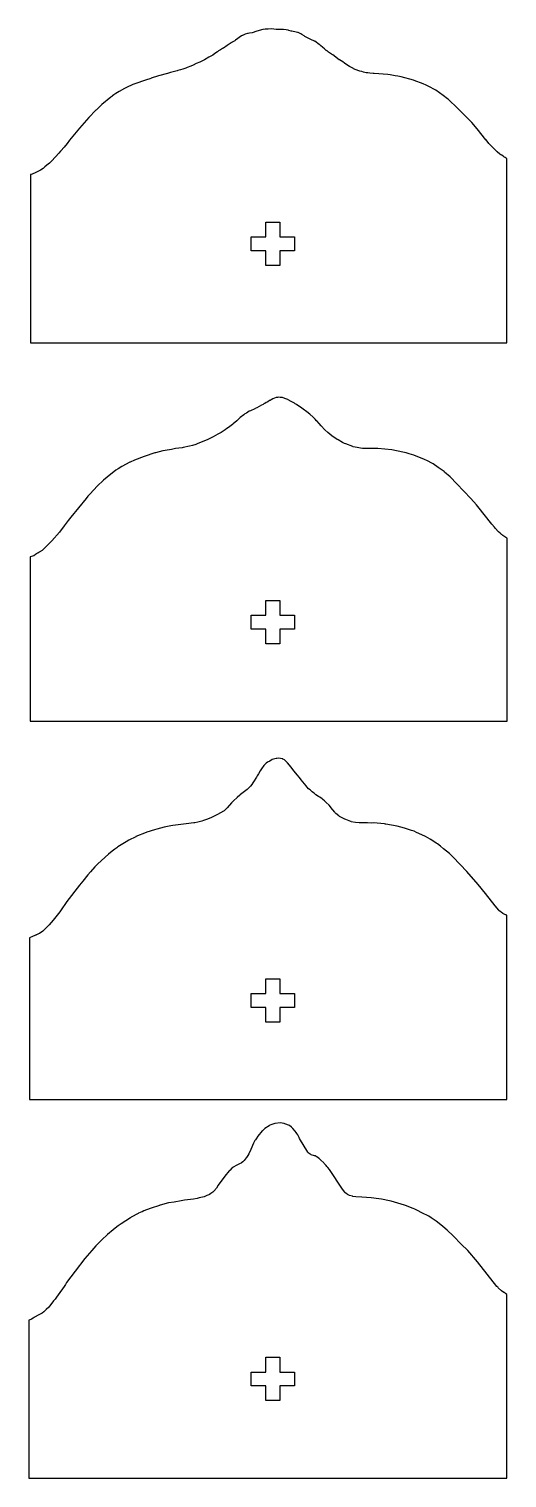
# Model space of a CAD drawing. Header units: metres. Extents: x -88 to 939, y 68 to 1362.
# Drawn here: x 320.8 to 485.2, y 68.1 to 565.9 of the extents above; entities that cross this region are included whole.
import ezdxf

# ---------------------------------------------------------------- set-up
doc = ezdxf.new("R2010")
doc.units = ezdxf.units.M

msp = doc.modelspace()

# ---------------------------------------------------------------- linework, layer by layer
for p, q in [((393.942, 563.558), (391.898, 562.092)), ((394.147, 563.656), (393.942, 563.558)), ((394.212, 563.697), (394.147, 563.656)), ((394.514, 563.827), (394.212, 563.697)), ((395.172, 564.126), (394.514, 563.827)), ((396.014, 564.3), (395.172, 564.126)), ((396.225, 564.319), (396.014, 564.3)), ((396.715, 564.424), (396.225, 564.319)), ((397.614, 564.598), (396.715, 564.424)), ((399.21, 565.108), (397.614, 564.598)), ((401.23, 565.708), (399.21, 565.108)), ((401.314, 565.711), (401.23, 565.708)), ((402.107, 565.88), (401.314, 565.711)), ((403.012, 565.886), (402.107, 565.88)), ((403.068, 565.877), (403.012, 565.886)), ((403.091, 565.87), (403.068, 565.877)), ((404.179, 565.906), (403.091, 565.87)), ((405.862, 565.74), (404.179, 565.906)), ((406.127, 565.7), (405.862, 565.74)), ((406.385, 565.698), (406.127, 565.7)), ((406.864, 565.76), (406.385, 565.698)), ((407.584, 565.716), (406.864, 565.76)), ((408.1, 565.709), (407.584, 565.716)), ((408.315, 565.699), (408.1, 565.709)), ((409.231, 565.63), (408.315, 565.699)), ((410.006, 565.467), (409.231, 565.63)), ((410.247, 565.438), (410.006, 565.467)), ((410.983, 565.195), (410.247, 565.438)), ((411.216, 565.125), (410.983, 565.195)), ((412.673, 564.817), (411.216, 565.125)), ((413.165, 564.736), (412.673, 564.817)), ((413.42, 564.664), (413.165, 564.736)), ((413.875, 564.517), (413.42, 564.664)), ((414.33, 564.272), (413.875, 564.517)), ((414.643, 564.064), (414.33, 564.272)), ((415.442, 563.498), (414.643, 564.064)), ((415.743, 563.299), (415.442, 563.498)), ((415.877, 563.219), (415.743, 563.299)), ((417.72, 562.253), (415.877, 563.219)), ((385.628, 558.09), (384.766, 557.475)), ((386.039, 558.367), (385.628, 558.09)), ((386.654, 558.718), (386.039, 558.367)), ((387.437, 559.22), (386.654, 558.718)), ((387.736, 559.37), (387.437, 559.22)), ((388.944, 560.225), (387.736, 559.37)), ((389.331, 560.435), (388.944, 560.225)), ((390.33, 561.103), (389.331, 560.435)), ((390.428, 561.165), (390.33, 561.103)), ((390.451, 561.176), (390.428, 561.165)), ((390.508, 561.211), (390.451, 561.176)), ((391.592, 561.837), (390.508, 561.211)), ((391.898, 562.092), (391.592, 561.837)), ((418.987, 561.735), (417.72, 562.253)), ((419.115, 561.687), (418.987, 561.735)), ((419.14, 561.675), (419.115, 561.687)), ((420.676, 560.544), (419.14, 561.675)), ((420.875, 560.417), (420.676, 560.544)), ((421.028, 560.254), (420.875, 560.417)), ((421.834, 559.541), (421.028, 560.254)), ((422.439, 559.05), (421.834, 559.541)), ((422.849, 558.703), (422.439, 559.05)), ((423.049, 558.55), (422.849, 558.703)), ((423.14, 558.499), (423.049, 558.55)), ((423.247, 558.407), (423.14, 558.499)), ((423.376, 558.362), (423.247, 558.407)), ((423.862, 557.976), (423.376, 558.362)), ((424.824, 557.287), (423.862, 557.976)), ((375.217, 552.623), (374.738, 552.499)), ((376.499, 553.177), (375.217, 552.623)), ((377.269, 553.485), (376.499, 553.177)), ((378.336, 553.989), (377.269, 553.485)), ((379.544, 554.498), (378.336, 553.989)), ((380.979, 555.196), (379.544, 554.498)), ((381.173, 555.295), (380.979, 555.196)), ((382.726, 556.238), (381.173, 555.295)), ((384.006, 556.959), (382.726, 556.238)), ((384.766, 557.475), (384.006, 556.959)), ((424.859, 557.251), (424.824, 557.287)), ((425.323, 556.976), (424.859, 557.251)), ((427.482, 555.349), (425.323, 556.976)), ((427.587, 555.275), (427.482, 555.349)), ((428.172, 554.929), (427.587, 555.275)), ((428.768, 554.616), (428.172, 554.929)), ((429.331, 554.137), (428.768, 554.616)), ((429.765, 553.867), (429.331, 554.137)), ((431.095, 552.966), (429.765, 553.867)), ((431.521, 552.747), (431.095, 552.966)), ((432.394, 552.277), (431.521, 552.747)), ((360.891, 548.377), (357.233, 547.044)), ((362.688, 548.939), (360.891, 548.377)), ((362.838, 548.999), (362.688, 548.939)), ((365.385, 549.814), (362.838, 548.999)), ((368.445, 550.582), (365.385, 549.814)), ((369.157, 550.845), (368.445, 550.582)), ((369.521, 550.953), (369.157, 550.845)), ((370.868, 551.294), (369.521, 550.953)), ((371.772, 551.501), (370.868, 551.294)), ((372.027, 551.597), (371.772, 551.501)), ((372.887, 551.897), (372.027, 551.597)), ((373.719, 552.153), (372.887, 551.897)), ((374.738, 552.499), (373.719, 552.153)), ((432.467, 552.244), (432.394, 552.277)), ((434.239, 551.546), (432.467, 552.244)), ((434.612, 551.442), (434.239, 551.546)), ((435.325, 551.27), (434.612, 551.442)), ((435.824, 551.122), (435.325, 551.27)), ((436.792, 550.881), (435.824, 551.122)), ((437.389, 550.816), (436.792, 550.881)), ((438.084, 550.683), (437.389, 550.816)), ((439.222, 550.582), (438.084, 550.683)), ((439.33, 550.568), (439.222, 550.582)), ((439.587, 550.561), (439.33, 550.568)), ((444.192, 550.215), (439.587, 550.561)), ((444.982, 550.133), (444.192, 550.215)), ((446.695, 549.865), (444.982, 550.133)), ((447.684, 549.67), (446.695, 549.865)), ((448.843, 549.418), (447.684, 549.67)), ((453, 548.32), (448.843, 549.418)), ((453.068, 548.3), (453, 548.32)), ((453.271, 548.231), (453.068, 548.3)), ((456.431, 547.044), (453.271, 548.231)), ((349.322, 542.742), (348.972, 542.478)), ((349.553, 542.899), (349.322, 542.742)), ((350.016, 543.248), (349.553, 542.899)), ((350.653, 543.683), (350.016, 543.248)), ((351.893, 544.438), (350.653, 543.683)), ((353.741, 545.466), (351.893, 544.438)), ((354.342, 545.781), (353.741, 545.466)), ((356.6, 546.776), (354.342, 545.781)), ((357.233, 547.044), (356.6, 546.776)), ((457.394, 546.599), (456.431, 547.044)), ((458.596, 546.014), (457.394, 546.599)), ((460.284, 545.104), (458.596, 546.014)), ((460.541, 544.946), (460.284, 545.104)), ((460.702, 544.832), (460.541, 544.946)), ((463.283, 543.074), (460.702, 544.832)), ((464.69, 541.94), (463.283, 543.074)), ((343.815, 537.995), (341.412, 535.474)), ((344.024, 538.168), (343.815, 537.995)), ((345.853, 539.927), (344.024, 538.168)), ((348.972, 542.478), (345.853, 539.927)), ((465.051, 541.669), (464.69, 541.94)), ((468.23, 538.676), (465.051, 541.669)), ((469.903, 537.033), (468.23, 538.676)), ((341.412, 535.474), (338.239, 531.859)), ((472.119, 534.777), (469.903, 537.033)), ((473.074, 533.733), (472.119, 534.777)), ((474.96, 531.554), (473.074, 533.733)), ((338.239, 531.859), (334.748, 527.679)), ((477.912, 527.869), (474.96, 531.554)), ((477.994, 527.763), (477.912, 527.869)), ((478.985, 526.528), (477.994, 527.763)), ((331.088, 523.292), (329.923, 521.944)), ((331.676, 523.912), (331.088, 523.292)), ((331.768, 523.987), (331.676, 523.912)), ((332.888, 525.273), (331.768, 523.987)), ((333.936, 526.591), (332.888, 525.273)), ((334.748, 527.679), (333.936, 526.591)), ((479.092, 526.426), (478.985, 526.528)), ((479.539, 525.951), (479.092, 526.426)), ((481.853, 523.678), (479.539, 525.951)), ((482.737, 522.907), (481.853, 523.678)), ((483.027, 522.723), (482.737, 522.907)), ((325.69, 518.013), (324.777, 517.426)), ((325.962, 518.177), (325.69, 518.013)), ((326.259, 518.505), (325.962, 518.177)), ((327.015, 519.133), (326.259, 518.505)), ((327.892, 519.829), (327.015, 519.133)), ((328.543, 520.49), (327.892, 519.829)), ((329.923, 521.944), (328.543, 520.49)), ((483.189, 522.671), (483.027, 522.723)), ((483.462, 522.543), (483.189, 522.671)), ((484.045, 522.128), (483.462, 522.543)), ((484.14, 522.018), (484.045, 522.128)), ((484.338, 521.879), (484.14, 522.018)), ((484.576, 521.738), (484.338, 521.879)), ((484.867, 521.537), (484.576, 521.738)), ((485.064, 521.35), (484.867, 521.537)), ((485.156, 521.258), (485.064, 521.35)), ((485.165, 521.243), (485.156, 521.258)), ((485.167, 458.055), (485.165, 521.243)), ((321.426, 515.891), (321.42, 515.878)), ((321.42, 515.878), (321.42, 458.055)), ((321.615, 515.918), (321.426, 515.891)), ((321.974, 516.062), (321.615, 515.918)), ((322.414, 516.21), (321.974, 516.062)), ((322.737, 516.403), (322.414, 516.21)), ((322.934, 516.505), (322.737, 516.403)), ((324.597, 517.304), (322.934, 516.505)), ((324.777, 517.426), (324.597, 517.304)), ((402.31, 494.479), (402.31, 499.544)), ((402.31, 499.544), (407.065, 499.544)), ((407.065, 499.544), (407.065, 494.479)), ((397.245, 489.725), (397.245, 494.479)), ((397.245, 494.479), (402.31, 494.479)), ((407.065, 494.479), (412.129, 494.479)), ((412.129, 494.479), (412.129, 489.725)), ((402.31, 489.725), (397.245, 489.725)), ((402.31, 484.66), (402.31, 489.725)), ((412.129, 489.725), (407.065, 489.725)), ((407.065, 489.725), (407.065, 484.66)), ((407.065, 484.66), (402.31, 484.66)), ((321.42, 458.055), (485.167, 458.055)), ((403.498, 438.214), (402.936, 437.856)), ((403.75, 438.308), (403.498, 438.214)), ((404.092, 438.472), (403.75, 438.308)), ((404.739, 438.847), (404.092, 438.472)), ((405.846, 439.244), (404.739, 438.847)), ((406.352, 439.325), (405.846, 439.244)), ((406.686, 439.351), (406.352, 439.325)), ((407.245, 439.275), (406.686, 439.351)), ((407.963, 439.244), (407.245, 439.275)), ((408.866, 438.96), (407.963, 439.244)), ((409.17, 438.875), (408.866, 438.96)), ((409.452, 438.721), (409.17, 438.875)), ((409.797, 438.599), (409.452, 438.721)), ((409.968, 438.516), (409.797, 438.599)), ((410.987, 437.928), (409.968, 438.516)), ((394.689, 433.362), (393.496, 432.401)), ((395.082, 433.654), (394.689, 433.362)), ((395.65, 433.95), (395.082, 433.654)), ((396.083, 434.243), (395.65, 433.95)), ((396.582, 434.555), (396.083, 434.243)), ((396.955, 434.743), (396.582, 434.555)), ((398.492, 435.442), (396.955, 434.743)), ((398.651, 435.495), (398.492, 435.442)), ((399.179, 435.765), (398.651, 435.495)), ((400.046, 436.152), (399.179, 435.765)), ((400.848, 436.66), (400.046, 436.152)), ((401.386, 436.91), (400.848, 436.66)), ((401.577, 437.061), (401.386, 436.91)), ((401.931, 437.218), (401.577, 437.061)), ((402.401, 437.61), (401.931, 437.218)), ((402.685, 437.746), (402.401, 437.61)), ((402.936, 437.856), (402.685, 437.746)), ((412.091, 437.333), (410.987, 437.928)), ((412.398, 437.146), (412.091, 437.333)), ((412.575, 437.015), (412.398, 437.146)), ((412.779, 436.858), (412.575, 437.015)), ((414.69, 435.635), (412.779, 436.858)), ((416.881, 434.03), (414.69, 435.635)), ((416.983, 433.947), (416.881, 434.03)), ((417.375, 433.599), (416.983, 433.947)), ((418.504, 432.566), (417.375, 433.599)), ((388.277, 428.214), (386.908, 427.322)), ((388.537, 428.389), (388.277, 428.214)), ((388.564, 428.405), (388.537, 428.389)), ((389.801, 429.236), (388.564, 428.405)), ((389.928, 429.308), (389.801, 429.236)), ((390.833, 429.989), (389.928, 429.308)), ((391.098, 430.204), (390.833, 429.989)), ((392.329, 431.305), (391.098, 430.204)), ((392.867, 431.851), (392.329, 431.305)), ((393.361, 432.25), (392.867, 431.851)), ((393.496, 432.401), (393.361, 432.25)), ((419.219, 431.859), (418.504, 432.566)), ((419.748, 431.298), (419.219, 431.859)), ((419.834, 431.226), (419.748, 431.298)), ((420.581, 430.327), (419.834, 431.226)), ((421.358, 429.526), (420.581, 430.327)), ((422.548, 428.233), (421.358, 429.526)), ((423.598, 427.302), (422.548, 428.233)), ((378.901, 423.435), (378.214, 423.171)), ((382.061, 424.74), (378.901, 423.435)), ((384.177, 425.761), (382.061, 424.74)), ((385.831, 426.653), (384.177, 425.761)), ((386.052, 426.784), (385.831, 426.653)), ((386.908, 427.322), (386.052, 426.784)), ((424.95, 426.146), (423.598, 427.302)), ((426.833, 424.875), (424.95, 426.146)), ((427.125, 424.721), (426.833, 424.875)), ((428.648, 423.881), (427.125, 424.721)), ((429.369, 423.545), (428.648, 423.881)), ((429.84, 423.34), (429.369, 423.545)), ((432.176, 422.447), (429.84, 423.34)), ((360.445, 419.018), (357.112, 417.769)), ((364.128, 420.239), (360.445, 419.018)), ((364.291, 420.288), (364.128, 420.239)), ((366.893, 420.946), (364.291, 420.288)), ((367.665, 421.122), (366.893, 420.946)), ((369.872, 421.46), (367.665, 421.122)), ((371.261, 421.74), (369.872, 421.46)), ((373.471, 422.026), (371.261, 421.74)), ((373.863, 422.093), (373.471, 422.026)), ((375.985, 422.539), (373.863, 422.093)), ((377.092, 422.843), (375.985, 422.539)), ((378.214, 423.171), (377.092, 422.843)), ((432.351, 422.385), (432.176, 422.447)), ((433.696, 422.067), (432.351, 422.385)), ((434.863, 421.838), (433.696, 422.067)), ((435.525, 421.783), (434.863, 421.838)), ((436.911, 421.731), (435.525, 421.783)), ((438.656, 421.785), (436.911, 421.731)), ((439.766, 421.748), (438.656, 421.785)), ((440.83, 421.732), (439.766, 421.748)), ((443.149, 421.582), (440.83, 421.732)), ((445.562, 421.264), (443.149, 421.582)), ((449.353, 420.523), (445.562, 421.264)), ((450.583, 420.227), (449.353, 420.523)), ((451.515, 419.976), (450.583, 420.227)), ((453.165, 419.448), (451.515, 419.976)), ((456.783, 417.995), (453.165, 419.448)), ((350.034, 413.8), (348.953, 412.983)), ((350.761, 414.326), (350.034, 413.8)), ((351.549, 414.831), (350.761, 414.326)), ((352.829, 415.603), (351.549, 414.831)), ((355.569, 417.095), (352.829, 415.603)), ((355.604, 417.113), (355.569, 417.095)), ((355.892, 417.245), (355.604, 417.113)), ((356.876, 417.674), (355.892, 417.245)), ((357.112, 417.769), (356.876, 417.674)), ((457.843, 417.479), (456.783, 417.995)), ((459.401, 416.682), (457.843, 417.479)), ((459.764, 416.446), (459.401, 416.682)), ((461.521, 415.262), (459.764, 416.446)), ((462.199, 414.779), (461.521, 415.262)), ((463.545, 413.863), (462.199, 414.779)), ((463.754, 413.691), (463.545, 413.863)), ((465.642, 412.045), (463.754, 413.691)), ((344.271, 408.839), (341.842, 406.225)), ((346.465, 410.91), (344.271, 408.839)), ((348.953, 412.983), (346.465, 410.91)), ((467.989, 409.681), (465.642, 412.045)), ((472.788, 404.568), (467.989, 409.681)), ((340.488, 404.648), (335.201, 398.16)), ((341.074, 405.347), (340.488, 404.648)), ((341.842, 406.225), (341.074, 405.347)), ((474.74, 402.399), (472.788, 404.568)), ((475.205, 401.865), (474.74, 402.399)), ((479.953, 395.781), (475.205, 401.865)), ((332.979, 395.16), (331.35, 393.062)), ((334.365, 397.06), (332.979, 395.16)), ((335.201, 398.16), (334.365, 397.06)), ((480.908, 394.702), (479.953, 395.781)), ((481.281, 394.229), (480.908, 394.702)), ((482.17, 393.303), (481.281, 394.229)), ((482.294, 393.158), (482.17, 393.303)), ((327.126, 388.41), (325.366, 386.781)), ((327.138, 388.416), (327.126, 388.41)), ((328.292, 389.541), (327.138, 388.416)), ((328.746, 390.038), (328.292, 389.541)), ((331.35, 393.062), (328.746, 390.038)), ((482.867, 392.667), (482.294, 393.158)), ((483.332, 392.242), (482.867, 392.667)), ((483.378, 392.203), (483.332, 392.242)), ((483.823, 391.934), (483.378, 392.203)), ((484.441, 391.432), (483.823, 391.934)), ((485.185, 390.991), (484.441, 391.432)), ((485.217, 390.969), (485.185, 390.991)), ((485.208, 359.719), (485.217, 390.969)), ((321.215, 384.564), (321.205, 384.539)), ((321.205, 384.539), (321.21, 355.848)), ((322.035, 384.723), (321.215, 384.564)), ((322.109, 384.749), (322.035, 384.723)), ((322.501, 384.91), (322.109, 384.749)), ((323.127, 385.384), (322.501, 384.91)), ((323.72, 385.78), (323.127, 385.384)), ((323.878, 385.821), (323.72, 385.78)), ((324.286, 386.067), (323.878, 385.821)), ((324.376, 386.131), (324.286, 386.067)), ((325.366, 386.781), (324.376, 386.131)), ((402.31, 364.479), (402.31, 369.544)), ((402.31, 369.544), (407.065, 369.544)), ((407.065, 369.544), (407.065, 364.479)), ((397.245, 359.725), (397.245, 364.479)), ((397.245, 364.479), (402.31, 364.479)), ((407.065, 364.479), (412.129, 364.479)), ((412.129, 364.479), (412.129, 359.725)), ((402.31, 359.725), (397.245, 359.725)), ((402.31, 354.66), (402.31, 359.725)), ((412.129, 359.725), (407.065, 359.725)), ((407.065, 359.725), (407.065, 354.66)), ((485.215, 359.509), (485.208, 359.719)), ((485.213, 359.476), (485.215, 359.509)), ((485.215, 328.055), (485.213, 359.476)), ((321.213, 355.788), (321.208, 341.314)), ((321.21, 355.848), (321.213, 355.788)), ((407.065, 354.66), (402.31, 354.66)), ((321.208, 341.314), (321.209, 328.055)), ((321.209, 328.055), (485.215, 328.055)), ((402.446, 313.685), (401.693, 313.013)), ((402.8, 313.953), (402.446, 313.685)), ((403.631, 314.384), (402.8, 313.953)), ((404.421, 314.869), (403.631, 314.384)), ((405.82, 315.278), (404.421, 314.869)), ((406.014, 315.305), (405.82, 315.278)), ((406.758, 315.351), (406.014, 315.305)), ((407.872, 315.2), (406.758, 315.351)), ((408.02, 315.162), (407.872, 315.2)), ((408.095, 315.101), (408.02, 315.162)), ((408.17, 315.079), (408.095, 315.101)), ((408.514, 314.879), (408.17, 315.079)), ((408.653, 314.759), (408.514, 314.879)), ((409.723, 313.763), (408.653, 314.759)), ((411.01, 312.326), (409.723, 313.763)), ((399.018, 308.893), (397.986, 307.249)), ((399.332, 309.319), (399.018, 308.893)), ((399.742, 310.006), (399.332, 309.319)), ((400.287, 310.98), (399.742, 310.006)), ((400.772, 311.665), (400.287, 310.98)), ((401.544, 312.861), (400.772, 311.665)), ((401.693, 313.013), (401.544, 312.861)), ((411.937, 311.038), (411.01, 312.326)), ((412.593, 310.236), (411.937, 311.038)), ((413.067, 309.611), (412.593, 310.236)), ((413.835, 308.697), (413.067, 309.611)), ((414.389, 307.965), (413.835, 308.697)), ((395.91, 304.628), (393.611, 302.866)), ((396.863, 305.595), (395.91, 304.628)), ((397.016, 305.761), (396.863, 305.595)), ((397.442, 306.356), (397.016, 305.761)), ((397.834, 306.928), (397.442, 306.356)), ((397.986, 307.249), (397.834, 306.928)), ((416.158, 305.859), (414.389, 307.965)), ((416.334, 305.574), (416.158, 305.859)), ((416.502, 305.391), (416.334, 305.574)), ((416.984, 304.894), (416.502, 305.391)), ((417.507, 304.457), (416.984, 304.894)), ((418.177, 303.855), (417.507, 304.457)), ((418.688, 303.444), (418.177, 303.855)), ((390.518, 300.033), (389.036, 298.344)), ((391.199, 300.705), (390.518, 300.033)), ((392.422, 301.849), (391.199, 300.705)), ((393.318, 302.634), (392.422, 301.849)), ((393.611, 302.866), (393.318, 302.634)), ((419.003, 303.251), (418.688, 303.444)), ((419.509, 302.829), (419.003, 303.251)), ((420.442, 302.229), (419.509, 302.829)), ((420.801, 301.923), (420.442, 302.229)), ((421.596, 301.402), (420.801, 301.923)), ((421.882, 301.131), (421.596, 301.402)), ((422.493, 300.723), (421.882, 301.131)), ((422.821, 300.37), (422.493, 300.723)), ((423.02, 300.128), (422.821, 300.37)), ((424.074, 299.187), (423.02, 300.128)), ((425.209, 297.749), (424.074, 299.187)), ((380.246, 293.788), (379.335, 293.454)), ((380.868, 293.907), (380.246, 293.788)), ((381.869, 294.266), (380.868, 293.907)), ((383.395, 294.858), (381.869, 294.266)), ((383.817, 295.059), (383.395, 294.858)), ((385.685, 296.054), (383.817, 295.059)), ((387.727, 297.187), (385.685, 296.054)), ((387.951, 297.327), (387.727, 297.187)), ((388.022, 297.366), (387.951, 297.327)), ((388.662, 297.94), (388.022, 297.366)), ((389.036, 298.344), (388.662, 297.94)), ((425.265, 297.681), (425.209, 297.749)), ((426.035, 296.774), (425.265, 297.681)), ((426.158, 296.603), (426.035, 296.774)), ((426.392, 296.381), (426.158, 296.603)), ((427.406, 295.526), (426.392, 296.381)), ((427.659, 295.355), (427.406, 295.526)), ((429.253, 294.531), (427.659, 295.355)), ((429.437, 294.448), (429.253, 294.531)), ((429.765, 294.275), (429.437, 294.448)), ((431.564, 293.57), (429.765, 294.275)), ((361.172, 289.867), (357.616, 288.426)), ((361.313, 289.917), (361.172, 289.867)), ((363.988, 290.792), (361.313, 289.917)), ((364.841, 291.037), (363.988, 290.792)), ((367.284, 291.666), (364.841, 291.037)), ((369.58, 292.127), (367.284, 291.666)), ((370.356, 292.262), (369.58, 292.127)), ((374.899, 292.833), (370.356, 292.262)), ((377.567, 293.113), (374.899, 292.833)), ((377.683, 293.133), (377.567, 293.113)), ((377.848, 293.168), (377.683, 293.133)), ((378.953, 293.376), (377.848, 293.168)), ((379.335, 293.454), (378.953, 293.376)), ((431.583, 293.561), (431.564, 293.57)), ((431.608, 293.554), (431.583, 293.561)), ((431.627, 293.552), (431.608, 293.554)), ((433.132, 293.231), (431.627, 293.552)), ((434.422, 293.196), (433.132, 293.231)), ((435.783, 293.11), (434.422, 293.196)), ((437.19, 293.153), (435.783, 293.11)), ((438.697, 293.099), (437.19, 293.153)), ((439.331, 293.105), (438.697, 293.099)), ((443.086, 292.775), (439.331, 293.105)), ((443.382, 292.755), (443.086, 292.775)), ((443.536, 292.735), (443.382, 292.755)), ((447.423, 291.969), (443.536, 292.735)), ((449.91, 291.321), (447.423, 291.969)), ((450.641, 291.114), (449.91, 291.321)), ((452.046, 290.612), (450.641, 291.114)), ((452.41, 290.534), (452.046, 290.612)), ((453.241, 290.24), (452.41, 290.534)), ((454.04, 289.876), (453.241, 290.24)), ((454.934, 289.547), (454.04, 289.876)), ((457.16, 288.434), (454.934, 289.547)), ((350.357, 284.132), (349.463, 283.435)), ((351.007, 284.583), (350.357, 284.132)), ((351.402, 284.868), (351.007, 284.583)), ((354.252, 286.673), (351.402, 284.868)), ((355.167, 287.207), (354.252, 286.673)), ((357.53, 288.388), (355.167, 287.207)), ((357.616, 288.426), (357.53, 288.388)), ((458.738, 287.576), (457.16, 288.434)), ((458.942, 287.47), (458.738, 287.576)), ((458.988, 287.442), (458.942, 287.47)), ((460.862, 286.221), (458.988, 287.442)), ((461.269, 285.931), (460.862, 286.221)), ((462.302, 285.137), (461.269, 285.931)), ((463.412, 284.254), (462.302, 285.137)), ((465.379, 282.624), (463.412, 284.254)), ((344.518, 279.044), (343.824, 278.368)), ((348.211, 282.379), (344.518, 279.044)), ((349.463, 283.435), (348.211, 282.379)), ((466.32, 281.747), (465.379, 282.624)), ((466.665, 281.414), (466.32, 281.747)), ((471.398, 276.443), (466.665, 281.414)), ((341.091, 275.27), (339.42, 273.173)), ((342.016, 276.368), (341.091, 275.27)), ((343.516, 278.045), (342.016, 276.368)), ((343.824, 278.368), (343.516, 278.045)), ((475.281, 271.948), (471.398, 276.443)), ((338.259, 271.774), (333.919, 266.128)), ((339.42, 273.173), (338.259, 271.774)), ((477.776, 268.929), (475.281, 271.948)), ((481.113, 264.643), (477.776, 268.929)), ((333.919, 266.128), (331.663, 262.963)), ((482.4, 263.102), (481.113, 264.643)), ((329.193, 259.704), (327.732, 258.06)), ((329.647, 260.26), (329.193, 259.704)), ((331.406, 262.581), (329.647, 260.26)), ((331.663, 262.963), (331.406, 262.581)), ((482.417, 263.084), (482.4, 263.102)), ((482.885, 262.66), (482.417, 263.084)), ((483.212, 262.428), (482.885, 262.66)), ((483.821, 262.053), (483.212, 262.428)), ((484.685, 261.552), (483.821, 262.053)), ((484.748, 261.522), (484.685, 261.552)), ((484.788, 261.513), (484.748, 261.522)), ((485.139, 261.399), (484.788, 261.513)), ((485.139, 229.381), (485.139, 261.399)), ((321.838, 253.944), (321.311, 253.748)), ((322.107, 254.082), (321.838, 253.944)), ((322.269, 254.17), (322.107, 254.082)), ((322.612, 254.372), (322.269, 254.17)), ((323.036, 254.523), (322.612, 254.372)), ((323.155, 254.551), (323.036, 254.523)), ((323.334, 254.622), (323.155, 254.551)), ((323.396, 254.659), (323.334, 254.622)), ((323.878, 254.867), (323.396, 254.659)), ((324.086, 255.012), (323.878, 254.867)), ((324.447, 255.162), (324.086, 255.012)), ((325.572, 255.91), (324.447, 255.162)), ((326, 256.293), (325.572, 255.91)), ((326.372, 256.712), (326, 256.293)), ((327.475, 257.76), (326.372, 256.712)), ((327.732, 258.06), (327.475, 257.76)), ((321.059, 253.629), (321.057, 253.621)), ((321.057, 253.621), (321.057, 198.055)), ((321.311, 253.748), (321.059, 253.629)), ((402.31, 234.479), (402.31, 239.544)), ((402.31, 239.544), (407.065, 239.544)), ((407.065, 239.544), (407.065, 234.479)), ((397.245, 229.725), (397.245, 234.479)), ((397.245, 234.479), (402.31, 234.479)), ((407.065, 234.479), (412.129, 234.479)), ((412.129, 234.479), (412.129, 229.725)), ((402.31, 229.725), (397.245, 229.725)), ((402.31, 224.66), (402.31, 229.725)), ((412.129, 229.725), (407.065, 229.725)), ((407.065, 229.725), (407.065, 224.66)), ((485.181, 226.852), (485.139, 229.381)), ((407.065, 224.66), (402.31, 224.66)), ((485.139, 198.055), (485.181, 226.852)), ((321.057, 198.055), (323.513, 198.057)), ((323.513, 198.057), (485.139, 198.055)), ((403.649, 189.262), (403.389, 189.101)), ((405.321, 189.865), (403.649, 189.262)), ((405.4, 189.891), (405.321, 189.865)), ((405.419, 189.9), (405.4, 189.891)), ((405.495, 189.909), (405.419, 189.9)), ((407.179, 190.062), (405.495, 189.909)), ((407.851, 189.944), (407.179, 190.062)), ((408.608, 189.841), (407.851, 189.944)), ((408.86, 189.762), (408.608, 189.841)), ((410.386, 189.131), (408.86, 189.762)), ((398.71, 184.267), (398.536, 183.971)), ((398.973, 184.643), (398.71, 184.267)), ((399.558, 185.558), (398.973, 184.643)), ((401.021, 187.292), (399.558, 185.558)), ((401.231, 187.463), (401.021, 187.292)), ((401.574, 187.805), (401.231, 187.463)), ((401.966, 188.124), (401.574, 187.805)), ((403.389, 189.101), (401.966, 188.124)), ((410.411, 189.124), (410.386, 189.131)), ((411.145, 188.576), (410.411, 189.124)), ((411.582, 188.134), (411.145, 188.576)), ((412.341, 187.239), (411.582, 188.134)), ((412.744, 186.72), (412.341, 187.239)), ((412.939, 186.433), (412.744, 186.72)), ((413.247, 185.953), (412.939, 186.433)), ((413.734, 185.049), (413.247, 185.953)), ((413.905, 184.746), (413.734, 185.049)), ((416.728, 180.012), (413.905, 184.746)), ((396.419, 179.447), (396.092, 178.839)), ((397.085, 180.977), (396.419, 179.447)), ((398.059, 183.115), (397.085, 180.977)), ((398.536, 183.971), (398.059, 183.115)), ((416.894, 179.772), (416.728, 180.012)), ((417.476, 179.322), (416.894, 179.772)), ((417.706, 179.163), (417.476, 179.322)), ((390.612, 174.465), (389.867, 173.766)), ((390.932, 174.753), (390.612, 174.465)), ((390.999, 174.812), (390.932, 174.753)), ((391.067, 174.852), (390.999, 174.812)), ((392.26, 175.589), (391.067, 174.852)), ((392.759, 175.733), (392.26, 175.589)), ((393.497, 176.101), (392.759, 175.733)), ((393.809, 176.263), (393.497, 176.101)), ((393.952, 176.399), (393.809, 176.263)), ((394.329, 176.678), (393.952, 176.399)), ((394.613, 176.929), (394.329, 176.678)), ((394.786, 177.119), (394.613, 176.929)), ((395.209, 177.605), (394.786, 177.119)), ((395.558, 178.032), (395.209, 177.605)), ((395.686, 178.145), (395.558, 178.032)), ((396.092, 178.839), (395.686, 178.145)), ((417.9, 179.108), (417.706, 179.163)), ((418.993, 178.737), (417.9, 179.108)), ((419.339, 178.701), (418.993, 178.737)), ((419.561, 178.539), (419.339, 178.701)), ((420.451, 177.967), (419.561, 178.539)), ((420.556, 177.883), (420.451, 177.967)), ((420.618, 177.821), (420.556, 177.883)), ((421.215, 177.274), (420.618, 177.821)), ((422.19, 176.306), (421.215, 177.274)), ((422.387, 176.118), (422.19, 176.306)), ((423.014, 175.458), (422.387, 176.118)), ((423.307, 175.123), (423.014, 175.458)), ((423.577, 174.798), (423.307, 175.123)), ((424.161, 174.059), (423.577, 174.798)), ((388.14, 171.81), (385.923, 168.618)), ((389.622, 173.549), (388.14, 171.81)), ((389.799, 173.713), (389.622, 173.549)), ((389.867, 173.766), (389.799, 173.713)), ((428.673, 167.249), (424.161, 174.059)), ((380.453, 164.516), (379.37, 164.263)), ((381.046, 164.673), (380.453, 164.516)), ((381.342, 164.81), (381.046, 164.673)), ((381.992, 165.083), (381.342, 164.81)), ((382.671, 165.354), (381.992, 165.083)), ((382.883, 165.478), (382.671, 165.354)), ((383.331, 165.805), (382.883, 165.478)), ((384.017, 166.249), (383.331, 165.805)), ((384.222, 166.399), (384.017, 166.249)), ((384.376, 166.564), (384.222, 166.399)), ((384.391, 166.579), (384.376, 166.564)), ((384.422, 166.619), (384.391, 166.579)), ((385.343, 167.667), (384.422, 166.619)), ((385.923, 168.618), (385.343, 167.667)), ((429.407, 166.322), (428.673, 167.249)), ((429.478, 166.224), (429.407, 166.322)), ((429.503, 166.195), (429.478, 166.224)), ((430.266, 165.566), (429.503, 166.195)), ((430.316, 165.53), (430.266, 165.566)), ((430.416, 165.479), (430.316, 165.53)), ((431.046, 165.138), (430.416, 165.479)), ((432.082, 164.875), (431.046, 165.138)), ((432.243, 164.831), (432.082, 164.875)), ((433.21, 164.698), (432.243, 164.831)), ((435.288, 164.531), (433.21, 164.698)), ((438.482, 164.329), (435.288, 164.531)), ((441.087, 164.001), (438.482, 164.329)), ((359.674, 159.51), (358.549, 159.018)), ((359.792, 159.557), (359.674, 159.51)), ((360.298, 159.805), (359.792, 159.557)), ((361.26, 160.188), (360.298, 159.805)), ((362.877, 160.788), (361.26, 160.188)), ((365.69, 161.714), (362.877, 160.788)), ((365.852, 161.771), (365.69, 161.714)), ((365.971, 161.805), (365.852, 161.771)), ((368.826, 162.558), (365.971, 161.805)), ((370.713, 162.862), (368.826, 162.558)), ((373.138, 163.311), (370.713, 162.862)), ((374.337, 163.506), (373.138, 163.311)), ((377.431, 163.908), (374.337, 163.506)), ((378.618, 164.132), (377.431, 163.908)), ((379.37, 164.263), (378.618, 164.132)), ((442.017, 163.838), (441.087, 164.001)), ((444.836, 163.288), (442.017, 163.838)), ((445.363, 163.158), (444.836, 163.288)), ((449.905, 161.847), (445.363, 163.158)), ((450.276, 161.72), (449.905, 161.847)), ((452.986, 160.684), (450.276, 161.72)), ((453.555, 160.452), (452.986, 160.684)), ((456.873, 158.734), (453.555, 160.452)), ((351.533, 154.695), (350.456, 153.882)), ((352.54, 155.416), (351.533, 154.695)), ((355.697, 157.487), (352.54, 155.416)), ((356.006, 157.661), (355.697, 157.487)), ((358.362, 158.928), (356.006, 157.661)), ((358.549, 159.018), (358.362, 158.928)), ((457.374, 158.435), (456.873, 158.734)), ((458.274, 157.966), (457.374, 158.435)), ((459.081, 157.455), (458.274, 157.966)), ((460.865, 156.26), (459.081, 157.455)), ((461.871, 155.528), (460.865, 156.26)), ((463.178, 154.465), (461.871, 155.528)), ((464.638, 153.204), (463.178, 154.465)), ((345.733, 149.739), (344.144, 148.151)), ((346.002, 149.998), (345.733, 149.739)), ((347.71, 151.593), (346.002, 149.998)), ((347.834, 151.7), (347.71, 151.593)), ((349.815, 153.362), (347.834, 151.7)), ((350.456, 153.882), (349.815, 153.362)), ((466.732, 151.241), (464.638, 153.204)), ((466.821, 151.156), (466.732, 151.241)), ((469.484, 148.388), (466.821, 151.156)), ((342.414, 146.257), (340.079, 143.493)), ((343.827, 147.82), (342.414, 146.257)), ((344.144, 148.151), (343.827, 147.82)), ((471.684, 146.175), (469.484, 148.388)), ((475.005, 142.332), (471.684, 146.175)), ((340.079, 143.493), (336.698, 139.123)), ((481.721, 133.9), (475.005, 142.332)), ((333.356, 134.595), (332.902, 133.902)), ((333.794, 135.223), (333.356, 134.595)), ((336.698, 139.123), (333.794, 135.223)), ((329.855, 129.559), (329.308, 128.891)), ((330.34, 130.172), (329.855, 129.559)), ((330.92, 131.041), (330.34, 130.172)), ((332.902, 133.902), (330.92, 131.041)), ((482.002, 133.577), (481.721, 133.9)), ((482.211, 133.372), (482.002, 133.577)), ((483.307, 132.387), (482.211, 133.372)), ((484.163, 131.846), (483.307, 132.387)), ((484.349, 131.742), (484.163, 131.846)), ((484.581, 131.586), (484.349, 131.742)), ((484.692, 131.507), (484.581, 131.586)), ((485.186, 131.131), (484.692, 131.507)), ((485.185, 105.634), (485.186, 131.131)), ((325.35, 124.707), (324.71, 124.375)), ((325.95, 125.174), (325.35, 124.707)), ((326.194, 125.344), (325.95, 125.174)), ((326.777, 125.955), (326.194, 125.344)), ((327.627, 126.769), (326.777, 125.955)), ((327.988, 127.213), (327.627, 126.769)), ((329.308, 128.891), (327.988, 127.213)), ((320.954, 122.302), (320.84, 122.274)), ((320.84, 122.274), (320.84, 78.4541)), ((321.115, 122.35), (320.954, 122.302)), ((321.441, 122.47), (321.115, 122.35)), ((321.719, 122.634), (321.441, 122.47)), ((322.266, 122.997), (321.719, 122.634)), ((322.603, 123.193), (322.266, 122.997)), ((322.749, 123.298), (322.603, 123.193)), ((324.276, 124.123), (322.749, 123.298)), ((324.71, 124.375), (324.276, 124.123)), ((402.31, 104.479), (402.31, 109.544)), ((402.31, 109.544), (407.065, 109.544)), ((407.065, 109.544), (407.065, 104.479)), ((485.186, 105.587), (485.185, 105.634)), ((485.194, 98.7325), (485.186, 105.587)), ((397.245, 99.7245), (397.245, 104.479)), ((397.245, 104.479), (402.31, 104.479)), ((402.31, 99.7245), (397.245, 99.7245)), ((402.31, 94.6598), (402.31, 99.7245)), ((407.065, 104.479), (412.129, 104.479)), ((412.129, 99.7245), (407.065, 99.7245)), ((407.065, 99.7245), (407.065, 94.6598)), ((412.129, 104.479), (412.129, 99.7245)), ((407.065, 94.6598), (402.31, 94.6598)), ((485.197, 98.6434), (485.194, 98.7325)), ((485.202, 71.7909), (485.197, 98.6434)), ((320.84, 78.4541), (320.843, 75.0205)), ((320.843, 75.0205), (320.842, 68.0547)), ((485.184, 68.0549), (485.186, 71.1598)), ((485.186, 71.1598), (485.202, 71.7909)), ((320.842, 68.0547), (485.184, 68.0549))]:
    msp.add_line(p, q)

doc.saveas('drawing.dxf')
